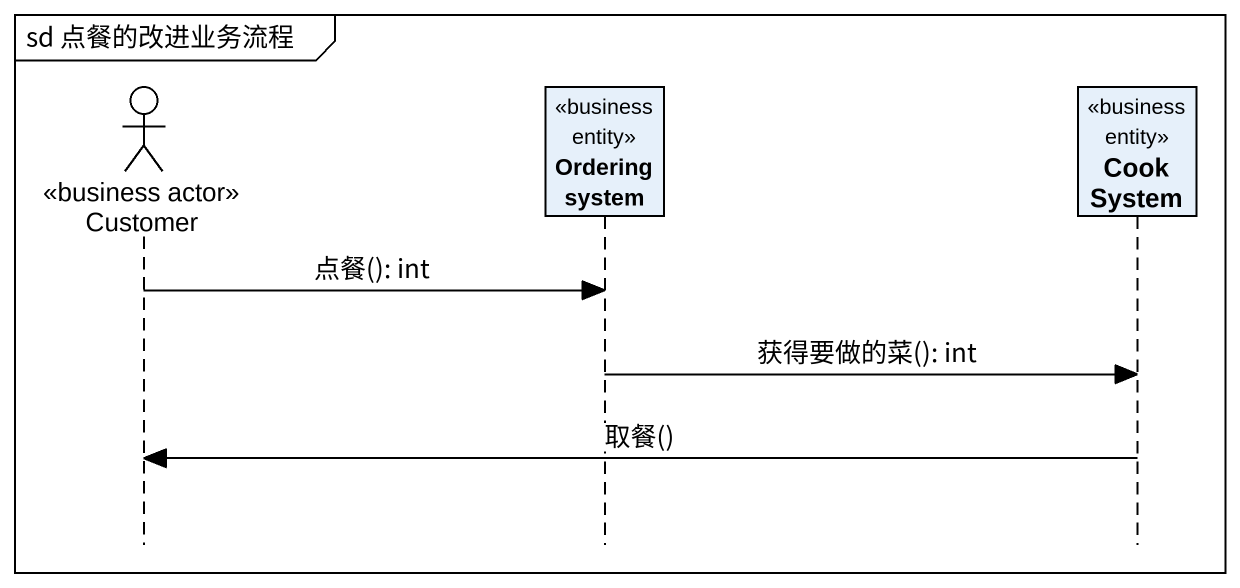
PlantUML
@startuml
mainframe sd 点餐的改进业务流程
hide footbox
actor Customer <<business actor>>
participant "Ordering system" as Ordering_system <<business entity>>
participant CookSystem <<business entity>>

Customer -> Ordering_system : 点餐(): int
Ordering_system -> CookSystem : 获得要做的菜(): int
CookSystem -> Customer : 取餐()
@enduml
